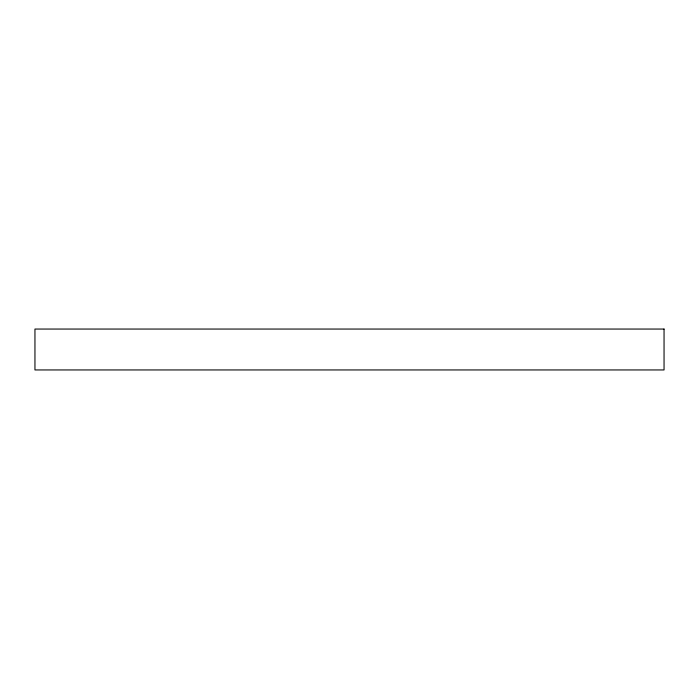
<?xml version="1.0" encoding="UTF-8"?>
<svg xmlns="http://www.w3.org/2000/svg" width="699" height="699" viewBox="0 0 699 699"><rect width="100%" height="100%" fill="white"/><g stroke="black" fill="none" stroke-linecap="round" stroke-linejoin="round"><path stroke-width="1.05" d="M664.05 329.054L34.95 329.054L34.95 369.946L664.05 369.946L664.05 329.054"/></g></svg>
